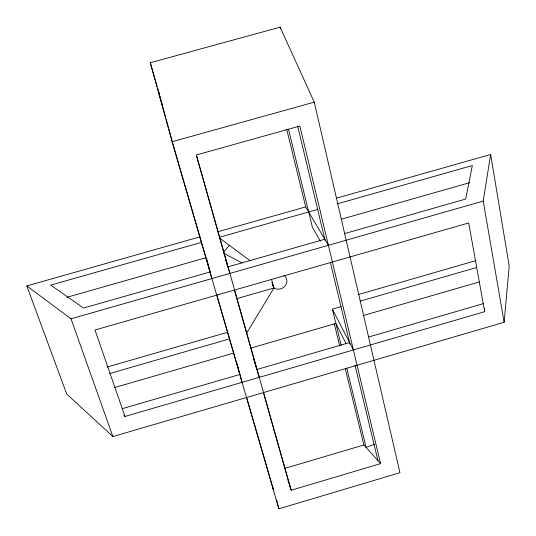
<?xml version="1.0" encoding="UTF-8"?>
<svg xmlns="http://www.w3.org/2000/svg" width="536" height="536" viewBox="0 0 536 536"><rect width="100%" height="100%" fill="white"/><g stroke="black" fill="none" stroke-linecap="round" stroke-linejoin="round"><path stroke-width="0.8" d="M199.968 236.852L26.8 285.916L66.705 394.02L112.882 436.559L504.135 322.29L509.2 266.017L490.641 154.495L336.206 198.246M504.135 322.29L483.217 201.087L490.641 154.495M246.48 333.412L273.896 287.993L271.571 279.256M223.566 252.235L229.328 245.327M374.443 444.277L366.088 447.406L346.732 368.018M278.854 508.825L399.957 472.705L314.264 102.155L280.1 27.175L150.281 62.752L172.09 141.725L278.854 508.825L276.636 499.921M284.804 468.397L363.904 444.96L380.58 463.64L291.195 490.239L290.284 487.492M122.141 408.713L239.934 374.443L216.745 294.679M253.273 357.713L256.885 369.512L349.593 342.551M368.768 336.976L483.606 303.564M123.883 415.219L124.989 416.459L484.671 311.711L484.578 308.662M109.672 373.532L229.475 338.913M341.198 345.338L332.38 309.185L340.97 306.699M360.058 301.185L476.611 267.504M114.128 387.695L233.595 353.09M250.875 348.085L335.864 323.469L346.055 343.549M363.435 315.483L479.144 281.97M236.872 298.619L273.896 287.993L275.39 288.75A8.321 7.651 -22.9 0 0 285.708 285.092A8.321 7.651 -22.9 0 0 283.839 275.156M107.146 367.033L227.673 332.26M358.242 294.586L475.593 260.724M225.381 258.942L227.86 266.888L324.809 239.237M344.735 233.555L465.697 199.057L472.337 165.537L337.03 203.915M26.8 285.916L71.013 318.799L483.217 201.087M217.784 231.8L305.688 206.896L328.387 245.3M201.435 242.373L50.739 285.112L83.509 308.059L210.132 271.946L174.689 150.04M219.492 237.254L317.975 209.321M67.107 297.239L205.898 257.742M341.492 219.164L469.429 182.756M172.09 141.725L314.264 102.155M223.773 253.253L242.105 262.962M219.351 237.971L250.098 260.65M320.394 241.213L312.448 227.431L288.522 129.31M332.38 309.185L353.405 349.941M272.663 284.931L273.896 287.993L271.893 282.532M71.013 318.799L112.882 436.559M124.989 416.459L94.979 330.009L468.699 222.956L484.671 311.711M288.013 480.665L288.777 482.97M289.293 484.504L290.056 486.802L263.411 392.587M228.088 267.611L229.904 273.42M257.126 370.296L259.283 377.351M150.281 62.752L157.262 86.785M157.725 88.393L159.353 94.001M161.028 100.286L158.703 92.272L165.805 117.947M161.959 103.488L162.663 105.894M246.627 397.457L273.668 490.46L272.898 487.331M291.195 490.239L196.404 154.944L299.879 126.04L380.58 463.64M196.551 156.17L227.86 266.888M234.527 290.452L256.885 369.512M166.247 119.548L168.465 127.575M168.907 129.176L174.455 149.236M236.503 361.726L242.071 382.362M206.507 258.252L211.888 278.566M286.827 129.772L305.688 206.896M334.216 323.57L339.757 346.229M345.298 368.889L363.904 444.96M297.701 126.282L325.185 240.805M330.317 262.211L349.975 344.146M354.973 364.976L377.934 460.672M280.1 27.175L280.489 28.803"/></g></svg>
